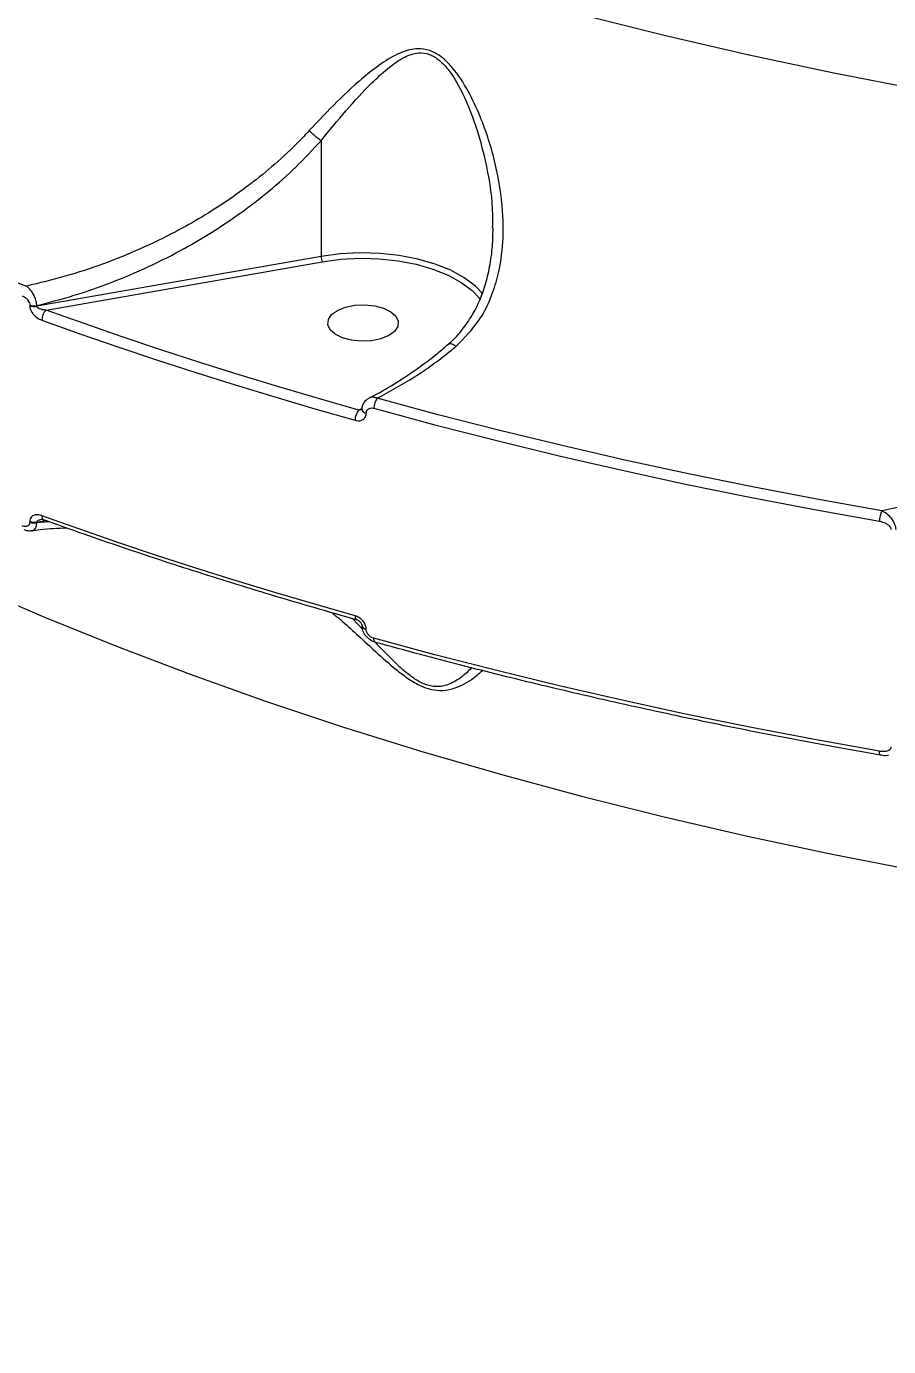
# Model space of a CAD drawing. Header units: millimetres. Extents: x -6901 to 7060, y -7557 to 6158.
# Drawn here: x 1713.3 to 1823, y -2262.1 to -2094.2 of the extents above; entities that cross this region are included whole.
import ezdxf

# ---------------------------------------------------------------- set-up
doc = ezdxf.new("R2010")
doc.units = ezdxf.units.MM
for name, color, linetype in [('DIKOM_ОБЪЕКТ', 7, 'Continuous'), ('DIKOM_РАЗМЕР_ЗОНА', 7, 'Continuous'), ('DIKOM_РАЗМЕР_ОБЪЕКТА', 7, 'Continuous')]:
    doc.layers.add(name, color=color, linetype=linetype)
doc.styles.add('style1', font='arial.ttf', dxfattribs={"width": 0.8})
doc.dimstyles.new('1-50', dxfattribs={"dimtxt": 300, "dimasz": 200, "dimexe": 100, "dimexo": 0, "dimgap": 100, "dimtad": 1, "dimtxsty": 'style1', "dimcen": 200, "dimclrd": 7, "dimclre": 7, "dimclrt": 7, "dimadec": 1, "dimazin": 2, "dimtfac": 1, "dimtmove": 0, "dimatfit": 2, "dimfxl": 0, "dimlwd": 25, "dimlwe": 18, "dimarcsym": 0})

# ---------------------------------------------------------------- blocks, each defined once
blk = doc.blocks.new('*D1')
at = {"layer": 'Defpoints', "color": 0, "transparency": 16777216}
for p in [(-4076.66, -462.32), (4983.51, -3127.59), (4983.51, -6854.07)]:
    blk.add_point(p, dxfattribs=at)
at = {"layer": 'DIKOM_РАЗМЕР_ОБЪЕКТА', "color": 7, "lineweight": 18, "transparency": 16777216}
for p, q in [((-4076.66, -462.32), (-4076.66, -6954.07)), ((4983.51, -3127.59), (4983.51, -6954.07))]:
    blk.add_line(p, q, dxfattribs=at)
at = {"layer": 'DIKOM_РАЗМЕР_ОБЪЕКТА', "color": 7, "lineweight": 25, "transparency": 16777216}
blk.add_line((-3876.66, -6854.07), (4783.51, -6854.07), dxfattribs=at)
at = {"layer": 'DIKOM_РАЗМЕР_ОБЪЕКТА', "color": 7, "transparency": 16777216}
for points in [[(-3876.66, -6820.74), (-3876.66, -6887.4), (-4076.66, -6854.07)], [(4783.51, -6820.74), (4783.51, -6887.4), (4983.51, -6854.07)]]:
    blk.add_solid(points, dxfattribs=at)
at = {"layer": 'DIKOM_РАЗМЕР_ОБЪЕКТА', "color": 7, "transparency": 16777216, "insert": (453.43, -6600.9), "char_height": 300, "attachment_point": 5, "style": 'style1'}
blk.add_mtext('9050', dxfattribs=at)
blk = doc.blocks.new('*D2')
at = {"layer": 'Defpoints', "color": 0, "transparency": 16777216}
for p in [(-1102.73, 4151.17), (-5819.23, -4492.42), (4721.24, -4492.42)]:
    blk.add_point(p, dxfattribs=at)
at = {"layer": 'DIKOM_РАЗМЕР_ОБЪЕКТА', "color": 7, "lineweight": 18, "transparency": 16777216}
for p, q in [((-1102.73, 4151.17), (-5919.23, 4151.17)), ((4721.24, -4492.42), (-5919.23, -4492.42))]:
    blk.add_line(p, q, dxfattribs=at)
at = {"layer": 'DIKOM_РАЗМЕР_ОБЪЕКТА', "color": 7, "lineweight": 25, "transparency": 16777216}
blk.add_line((-5819.23, 3951.17), (-5819.23, -4292.42), dxfattribs=at)
at = {"layer": 'DIKOM_РАЗМЕР_ОБЪЕКТА', "color": 7, "transparency": 16777216}
for points in [[(-5852.56, 3951.17), (-5785.89, 3951.17), (-5819.23, 4151.17)], [(-5852.56, -4292.42), (-5785.89, -4292.42), (-5819.23, -4492.42)]]:
    blk.add_solid(points, dxfattribs=at)
at = {"layer": 'DIKOM_РАЗМЕР_ОБЪЕКТА', "color": 7, "transparency": 16777216, "insert": (-6072.4, -170.63), "char_height": 300, "attachment_point": 5, "rotation": 90, "style": 'style1'}
blk.add_mtext('8650', dxfattribs=at)
blk = doc.blocks.new('*D3')
at = {"layer": 'Defpoints', "color": 0, "transparency": 16777216}
for p in [(-1553.27, 6158.28), (-6450.85, -6312.94), (5659.92, -6312.94)]:
    blk.add_point(p, dxfattribs=at)
at = {"layer": 'DIKOM_РАЗМЕР_ЗОНА', "color": 7, "lineweight": 18, "transparency": 16777216}
for p, q in [((-1553.27, 6158.28), (-6550.85, 6158.28)), ((5659.92, -6312.94), (-6550.85, -6312.94))]:
    blk.add_line(p, q, dxfattribs=at)
at = {"layer": 'DIKOM_РАЗМЕР_ЗОНА', "color": 7, "lineweight": 25, "transparency": 16777216}
blk.add_line((-6450.85, 5958.28), (-6450.85, -6112.94), dxfattribs=at)
at = {"layer": 'DIKOM_РАЗМЕР_ЗОНА', "color": 7, "transparency": 16777216}
for points in [[(-6484.18, 5958.28), (-6417.52, 5958.28), (-6450.85, 6158.28)], [(-6484.18, -6112.94), (-6417.52, -6112.94), (-6450.85, -6312.94)]]:
    blk.add_solid(points, dxfattribs=at)
at = {"layer": 'DIKOM_РАЗМЕР_ЗОНА', "color": 7, "transparency": 16777216, "insert": (-6704.02, -77.33), "char_height": 300, "attachment_point": 5, "rotation": 90, "style": 'style1'}
blk.add_mtext('12500', dxfattribs=at)
blk = doc.blocks.new('*D4')
at = {"layer": 'Defpoints', "color": 0, "transparency": 16777216}
for p in [(-5588.2, -1083.32), (7059.54, -2218.88), (7059.54, -7457.08)]:
    blk.add_point(p, dxfattribs=at)
at = {"layer": 'DIKOM_РАЗМЕР_ЗОНА', "color": 7, "lineweight": 18, "transparency": 16777216}
for p, q in [((-5588.2, -1083.32), (-5588.2, -7557.08)), ((7059.54, -2218.88), (7059.54, -7557.08))]:
    blk.add_line(p, q, dxfattribs=at)
at = {"layer": 'DIKOM_РАЗМЕР_ЗОНА', "color": 7, "lineweight": 25, "transparency": 16777216}
blk.add_line((-5388.2, -7457.08), (6859.54, -7457.08), dxfattribs=at)
at = {"layer": 'DIKOM_РАЗМЕР_ЗОНА', "color": 7, "transparency": 16777216}
for points in [[(-5388.2, -7423.74), (-5388.2, -7490.41), (-5588.2, -7457.08)], [(6859.54, -7423.74), (6859.54, -7490.41), (7059.54, -7457.08)]]:
    blk.add_solid(points, dxfattribs=at)
at = {"layer": 'DIKOM_РАЗМЕР_ЗОНА', "color": 7, "transparency": 16777216, "insert": (735.67, -7203.9), "char_height": 300, "attachment_point": 5, "style": 'style1'}
blk.add_mtext('12650', dxfattribs=at)

msp = doc.modelspace()

# ---------------------------------------------------------------- linework, layer by layer
at = {"layer": 'DIKOM_ОБЪЕКТ', "color": 7, "linetype": 'Continuous', "lineweight": 15}
for p, q in [((1750.829, -2108.742), (1750.829, -2123.451)), ((1750.829, -2123.451), (1714.675, -2129.793)), ((1715.87, -2130.284), (1750.991, -2124.123)), ((1713.775, -2129.637), (1713.775, -2129.726)), ((1714.675, -2129.793), (1714.675, -2129.704)), ((1756.058, -2142.797), (1755.639, -2142.981)), ((1756.052, -2142.948), (1756.052, -2142.919)), ((1756.576, -2143.401), (1756.576, -2143.373)), ((1713.775, -2157.155), (1713.775, -2157.244)), ((1714.675, -2157.222), (1715.781, -2157.028)), ((1716.3, -2157.212), (1714.675, -2157.311)), ((1714.675, -2157.311), (1714.675, -2157.222)), ((1715.54, -2156.943), (1715.531, -2156.939)), ((1756.107, -2170.827), (1754.839, -2169.508)), ((1756.052, -2170.405), (1756.052, -2170.377)), ((1756.576, -2170.858), (1756.576, -2170.83))]:
    msp.add_line(p, q, dxfattribs=at)
at = {"layer": 'DIKOM_ОБЪЕКТ', "color": 7, "linetype": 'Continuous', "lineweight": 15, "flags": 128}
for points in [[(1894.334, -2111.266), (1882.866, -2110.204), (1871.467, -2108.963), (1860.146, -2107.543), (1848.915, -2105.946), (1837.783, -2104.173), (1826.762, -2102.226), (1815.861, -2100.107), (1805.09, -2097.818), (1794.461, -2095.361), (1783.981, -2092.737), (1773.662, -2089.951), (1763.512, -2087.003), (1753.542, -2083.898), (1743.761, -2080.638), (1734.177, -2077.225), (1724.799, -2073.663), (1715.637, -2069.956), (1706.698, -2066.106)], [(1769.983, -2126.832), (1769.046, -2126.168), (1767.321, -2125.22), (1765.334, -2124.419), (1763.134, -2123.783), (1760.772, -2123.327), (1758.301, -2123.062), (1755.782, -2122.994), (1753.272, -2123.125), (1750.829, -2123.451)], [(1750.991, -2124.123), (1753.36, -2123.807), (1755.794, -2123.68), (1758.237, -2123.746), (1760.632, -2124.003), (1762.923, -2124.445), (1765.056, -2125.061), (1766.982, -2125.838), (1768.656, -2126.757), (1770.038, -2127.797), (1770.333, -2128.073)], [(1771.412, -2128.221), (1770.471, -2127.24), (1769.983, -2126.832)], [(1770.333, -2128.073), (1771.095, -2128.933), (1771.125, -2128.973)], [(1758.432, -2133.925), (1757.243, -2134.17), (1755.968, -2134.233), (1754.71, -2134.108), (1753.572, -2133.806), (1752.645, -2133.351), (1752.004, -2132.78), (1751.702, -2132.138), (1751.763, -2131.48), (1752.182, -2130.856), (1752.925, -2130.319), (1753.932, -2129.911), (1755.121, -2129.666), (1756.396, -2129.603), (1757.654, -2129.728), (1758.792, -2130.03), (1759.719, -2130.485), (1760.359, -2131.057), (1760.661, -2131.698), (1760.601, -2132.357), (1760.182, -2132.98), (1759.439, -2133.518), (1758.432, -2133.925)], [(1715.297, -2131.563), (1720.125, -2133.278), (1725, -2134.959), (1729.919, -2136.604), (1734.883, -2138.214), (1739.89, -2139.787), (1744.939, -2141.325), (1750.029, -2142.826), (1755.16, -2144.291)], [(1755.639, -2142.981), (1750.52, -2141.52), (1745.442, -2140.023), (1740.405, -2138.489), (1735.41, -2136.919), (1730.458, -2135.313), (1725.55, -2133.671), (1720.687, -2131.995), (1715.87, -2130.284)], [(1822.167, -2155.817), (1813.902, -2154.33), (1805.7, -2152.755), (1797.563, -2151.092), (1789.495, -2149.342), (1781.5, -2147.506), (1773.582, -2145.584), (1765.743, -2143.577), (1757.987, -2141.487)], [(1757.549, -2142.762), (1765.322, -2144.857), (1773.178, -2146.869), (1781.114, -2148.795), (1789.127, -2150.635), (1797.212, -2152.389), (1805.367, -2154.056), (1813.587, -2155.634), (1821.87, -2157.124)], [(1755.16, -2169.149), (1750.029, -2167.684), (1744.939, -2166.183), (1739.89, -2164.645), (1734.883, -2163.071), (1729.919, -2161.462), (1725, -2159.816), (1720.125, -2158.136), (1715.297, -2156.421)], [(1706.698, -2165.452), (1715.637, -2169.302), (1724.799, -2173.009), (1734.177, -2176.57), (1743.761, -2179.983), (1753.542, -2183.244), (1763.512, -2186.349), (1773.662, -2189.296), (1783.981, -2192.083), (1794.461, -2194.706), (1805.09, -2197.164), (1815.861, -2199.453), (1826.762, -2201.572), (1837.783, -2203.518), (1848.915, -2205.291), (1860.146, -2206.888), (1871.467, -2208.308), (1882.866, -2209.55), (1894.334, -2210.611)], [(1821.87, -2186.37), (1813.587, -2184.88), (1805.367, -2183.302), (1797.212, -2181.635), (1789.127, -2179.882), (1781.114, -2178.041), (1773.178, -2176.115), (1765.322, -2174.104), (1757.549, -2172.008)], [(1757.755, -2172.518), (1757.741, -2172.514), (1757.675, -2172.471), (1757.621, -2172.395), (1757.582, -2172.29), (1757.557, -2172.16), (1757.549, -2172.008)], [(1822.019, -2186.867), (1822, -2186.861), (1821.956, -2186.823), (1821.919, -2186.751), (1821.892, -2186.65), (1821.876, -2186.521), (1821.87, -2186.37)]]:
    msp.add_lwpolyline(points, dxfattribs=at)
at = {"layer": 'DIKOM_ОБЪЕКТ', "color": 7, "linetype": 'Continuous', "lineweight": 15}
for centre, radius, start, end in [((1867.547, -1700.537), 453.693, 240.98874, 250.13043), ((1752.239, -2123.466), 1.41, 179.37283, 207.76282), ((1714.355, -2127.923), 1.81, 251.31101, 280.1702), ((1714.355, -2128.011), 1.811, 251.32404, 280.17226), ((1717.023, -2131.569), 1.726, 131.89325, 179.80455), ((1759.633, -2142.765), 2.084, 142.15485, 179.91182), ((1757.162, -2144.28), 2.002, 139.54126, 180.30082), ((1756.631, -2142.778), 0.597, 193.90472, 264.71338), ((1756.629, -2142.812), 0.591, 192.64245, 264.94286), ((1715.811, -2156.501), 0.52, 171.1295, 237.46769), ((1824.839, -2157.11), 2.969, 154.17981, 180.26926), ((1714.355, -2155.443), 1.808, 251.30031, 280.196), ((1714.355, -2155.531), 1.808, 251.30031, 280.196), ((1755.662, -2169.242), 0.511, 169.51696, 234.87478), ((1756.628, -2170.242), 0.59, 192.49995, 264.96596), ((1756.632, -2170.263), 0.598, 194.18014, 264.68967)]:
    msp.add_arc(centre, radius, start, end, dxfattribs=at)
for points, knots in [([(1767.984, -2134.888), (1769.047, -2133.823), (1770.773, -2132.094), (1772.328, -2129.093), (1773.413, -2125.985), (1774.034, -2122.158), (1774.025, -2117.206), (1773.137, -2111.615), (1771.516, -2106.489), (1769.6, -2102.393), (1767.936, -2099.786), (1766.216, -2098.057), (1764.684, -2097.185), (1762.947, -2096.935), (1760.925, -2097.459), (1758.74, -2098.716), (1756.001, -2100.818), (1752.857, -2103.702), (1750.51, -2106.199), (1749.326, -2107.458)], [0, 0, 0, 0, 0.074258, 0.120506, 0.1678167, 0.2375794, 0.3094454, 0.4056708, 0.5047069, 0.5602498, 0.6168554, 0.6484781, 0.6753883, 0.7024599, 0.7386881, 0.7871113, 0.8368189, 0.9176547, 1, 1, 1, 1]), ([(1750.829, -2108.742), (1751.882, -2107.451), (1754.005, -2104.849), (1756.81, -2101.806), (1759.285, -2099.522), (1761.218, -2098.133), (1763.052, -2097.477), (1764.629, -2097.66), (1766.004, -2098.513), (1767.515, -2100.229), (1768.965, -2102.827), (1770.618, -2106.886), (1771.973, -2112.035), (1772.704, -2116.675), (1772.631, -2119.255), (1772.616, -2119.785)], [0, 0, 0, 0, 0.1152457, 0.2323569, 0.3000479, 0.3688632, 0.4169821, 0.4518015, 0.4865996, 0.5288313, 0.6059768, 0.6853161, 0.8228414, 0.9636323, 1, 1, 1, 1]), ([(1749.326, -2107.458), (1749.099, -2107.703), (1747.957, -2108.935), (1745.766, -2111.057), (1741.538, -2114.622), (1737.016, -2117.712), (1731.99, -2120.54), (1727.825, -2122.56), (1723.121, -2124.454), (1718.287, -2126.054), (1714.993, -2126.832), (1713.346, -2127.221)], [0, 0, 0, 0, 0.0242952, 0.1222474, 0.2202171, 0.4215155, 0.5118881, 0.6322355, 0.7525916, 0.8762957, 1, 1, 1, 1]), ([(1750.828, -2108.739), (1750.666, -2108.624), (1750.342, -2108.392), (1749.863, -2107.983), (1749.528, -2107.667), (1749.373, -2107.507), (1749.326, -2107.458)], [0, 0, 0, 0, 0.3253058, 0.6505476, 0.8925666, 1, 1, 1, 1]), ([(1714.675, -2129.704), (1716.266, -2129.292), (1719.448, -2128.467), (1724.2, -2126.796), (1728.907, -2124.802), (1733.151, -2122.645), (1737.067, -2120.342), (1740.658, -2117.936), (1744.266, -2115.15), (1747.711, -2112.109), (1749.789, -2109.862), (1750.828, -2108.739)], [0, 0, 0, 0, 0.1183261, 0.236652, 0.3581429, 0.4796268, 0.5712579, 0.6768293, 0.7823878, 0.891206, 1, 1, 1, 1]), ([(1750.828, -2108.739), (1750.828, -2108.74), (1750.829, -2108.74), (1750.829, -2108.741), (1750.829, -2108.742), (1750.829, -2108.742)], [0, 0, 0, 0, 0.2715235, 0.7005958, 1, 1, 1, 1]), ([(1766.997, -2134.606), (1767.14, -2134.491), (1767.823, -2133.945), (1768.851, -2132.742), (1770.073, -2130.997), (1771.071, -2129.006), (1771.835, -2126.814), (1772.385, -2124.412), (1772.697, -2122.055), (1772.706, -2120.473), (1772.71, -2119.784)], [0, 0, 0, 0, 0.0336477, 0.1603773, 0.2933056, 0.4316429, 0.5745672, 0.7205592, 0.8783738, 1, 1, 1, 1]), ([(1880.247, -2126.486), (1879.071, -2127.713), (1876.719, -2130.167), (1872.714, -2133.508), (1868.464, -2136.642), (1863.185, -2140.063), (1856.877, -2143.613), (1849.452, -2147.157), (1841.797, -2150.258), (1835.247, -2152.455), (1828.702, -2154.35), (1824.764, -2155.234), (1822.167, -2155.817)], [0, 0, 0, 0, 0.077602, 0.1552641, 0.2354698, 0.3156959, 0.4385183, 0.5613744, 0.6872836, 0.8131997, 0.8767619, 1, 1, 1, 1]), ([(1714.675, -2129.704), (1714.669, -2129.623), (1714.65, -2129.358), (1714.528, -2128.87), (1714.263, -2128.263), (1713.889, -2127.699), (1713.559, -2127.37), (1713.376, -2127.241), (1713.346, -2127.221)], [0, 0, 0, 0, 0.0891903, 0.2936672, 0.4896045, 0.716353, 0.9545539, 1, 1, 1, 1]), ([(1712.809, -2128.465), (1712.948, -2128.529), (1713.194, -2128.643), (1713.491, -2128.927), (1713.683, -2129.218), (1713.767, -2129.462), (1713.773, -2129.597), (1713.775, -2129.637)], [0, 0, 0, 0, 0.3025364, 0.5346876, 0.7254472, 0.9171296, 1, 1, 1, 1]), ([(1713.775, -2129.726), (1713.778, -2129.787), (1713.789, -2129.998), (1713.924, -2130.386), (1714.237, -2130.851), (1714.705, -2131.291), (1715.087, -2131.467), (1715.297, -2131.563)], [0, 0, 0, 0, 0.0795985, 0.2757171, 0.4707668, 0.7105563, 1, 1, 1, 1]), ([(1715.87, -2130.284), (1715.708, -2130.269), (1715.422, -2130.243), (1715.063, -2130.14), (1714.842, -2130.031), (1714.732, -2129.933), (1714.683, -2129.862), (1714.677, -2129.813), (1714.675, -2129.793)], [0, 0, 0, 0, 0.3509309, 0.6182345, 0.8028831, 0.8792638, 0.9492389, 1, 1, 1, 1]), ([(1756.938, -2141.445), (1757.037, -2141.398), (1758.09, -2140.904), (1760.096, -2139.719), (1762.922, -2137.868), (1765.237, -2136.15), (1766.574, -2134.983), (1767.011, -2134.602)], [0, 0, 0, 0, 0.0291573, 0.307438, 0.5861212, 0.8646543, 1, 1, 1, 1]), ([(1757.987, -2141.487), (1759.574, -2140.627), (1762.685, -2138.94), (1765.995, -2136.522), (1767.711, -2135.113), (1767.984, -2134.888)], [0, 0, 0, 0, 0.4665312, 0.9150134, 1, 1, 1, 1]), ([(1767.984, -2134.888), (1767.964, -2134.875), (1767.794, -2134.756), (1767.493, -2134.598), (1767.174, -2134.527), (1767.073, -2134.613), (1767.031, -2134.649)], [0, 0, 0, 0, 0.0464984, 0.3949372, 0.7492044, 1, 1, 1, 1]), ([(1756.066, -2142.921), (1756.062, -2142.875), (1756.038, -2142.622), (1756.196, -2142.162), (1756.519, -2141.691), (1756.833, -2141.536), (1756.949, -2141.479)], [0, 0, 0, 0, 0.0749181, 0.4172307, 0.7841991, 1, 1, 1, 1]), ([(1757.987, -2141.487), (1757.834, -2141.436), (1757.502, -2141.328), (1757.137, -2141.34), (1756.983, -2141.449), (1756.952, -2141.472)], [0, 0, 0, 0, 0.4072753, 0.8788775, 1, 1, 1, 1]), ([(1755.16, -2144.291), (1755.295, -2144.318), (1755.584, -2144.378), (1755.986, -2144.307), (1756.314, -2144.108), (1756.534, -2143.801), (1756.562, -2143.534), (1756.576, -2143.401)], [0, 0, 0, 0, 0.1890476, 0.4045275, 0.6068726, 0.8033561, 1, 1, 1, 1]), ([(1756.049, -2142.913), (1755.985, -2142.933), (1755.853, -2142.975), (1755.711, -2142.979), (1755.639, -2142.981)], [0, 0, 0, 0, 0.4848535, 1, 1, 1, 1]), ([(1756.576, -2143.373), (1756.586, -2143.282), (1756.606, -2143.101), (1756.756, -2142.892), (1756.98, -2142.754), (1757.257, -2142.704), (1757.456, -2142.744), (1757.549, -2142.762)], [0, 0, 0, 0, 0.1951315, 0.3900964, 0.5932819, 0.8110765, 1, 1, 1, 1]), ([(1715.297, -2156.421), (1715.268, -2156.411), (1715.062, -2156.339), (1714.706, -2156.282), (1714.294, -2156.35), (1714.005, -2156.53), (1713.813, -2156.795), (1713.788, -2157.035), (1713.775, -2157.155)], [0, 0, 0, 0, 0.0392657, 0.2872205, 0.4951621, 0.671015, 0.8352509, 1, 1, 1, 1]), ([(1715.537, -2156.953), (1715.487, -2156.932), (1715.357, -2156.878), (1715.243, -2156.888), (1715.244, -2156.887), (1715.244, -2156.886)], [0, 0, 0, 0, 0.3300735, 0.8494978, 1, 1, 1, 1]), ([(1823.976, -2158.178), (1823.967, -2158.069), (1823.945, -2157.831), (1823.802, -2157.407), (1823.533, -2156.926), (1823.081, -2156.394), (1822.597, -2156.021), (1822.265, -2155.864), (1822.167, -2155.817)], [0, 0, 0, 0, 0.1137284, 0.2493547, 0.4227132, 0.6134921, 0.8848192, 1, 1, 1, 1]), ([(1713.775, -2157.244), (1713.767, -2157.322), (1713.751, -2157.478), (1713.629, -2157.649), (1713.443, -2157.762), (1713.184, -2157.801), (1712.96, -2157.764), (1712.829, -2157.718), (1712.809, -2157.711)], [0, 0, 0, 0, 0.1673413, 0.3344328, 0.5091448, 0.7130162, 0.9577114, 1, 1, 1, 1]), ([(1713.982, -2158.348), (1713.97, -2158.352), (1713.772, -2158.404), (1713.442, -2158.365), (1713.156, -2158.248), (1713.05, -2158.204)], [0, 0, 0, 0, 0.0412555, 0.6437235, 1, 1, 1, 1]), ([(1713.978, -2158.334), (1714.053, -2158.327), (1714.232, -2158.309), (1714.45, -2158.105), (1714.626, -2157.775), (1714.658, -2157.467), (1714.675, -2157.311)], [0, 0, 0, 0, 0.193926, 0.4616806, 0.7280139, 1, 1, 1, 1]), ([(1718.492, -2157.99), (1717.362, -2158.036), (1715.864, -2158.095), (1714.351, -2158.305), (1713.981, -2158.356)], [0, 0, 0, 0, 0.7550738, 1, 1, 1, 1]), ([(1714.675, -2157.222), (1714.678, -2157.2), (1714.683, -2157.156), (1714.741, -2157.074), (1714.872, -2156.987), (1715.051, -2156.922), (1715.183, -2156.902), (1715.236, -2156.894)], [0, 0, 0, 0, 0.1029412, 0.2045317, 0.4539994, 0.7780371, 1, 1, 1, 1]), ([(1755.368, -2169.659), (1753.598, -2169.157), (1748.463, -2167.7), (1740.081, -2165.181), (1730.285, -2162.055), (1722.117, -2159.292), (1717.246, -2157.552), (1715.531, -2156.939)], [0, 0, 0, 0, 0.129324, 0.375044, 0.620777, 0.8665137, 1, 1, 1, 1]), ([(1821.87, -2157.124), (1822.141, -2157.191), (1822.534, -2157.288), (1822.977, -2157.572), (1823.196, -2157.794), (1823.312, -2158.004), (1823.324, -2158.126), (1823.329, -2158.18)], [0, 0, 0, 0, 0.4299637, 0.6257744, 0.7881258, 0.9052221, 1, 1, 1, 1]), ([(1752.256, -2168.77), (1752.6, -2169.053), (1754.295, -2170.447), (1756.85, -2172.884), (1759.591, -2175.349), (1761.443, -2176.823), (1762.929, -2177.802), (1764.487, -2178.481), (1766.097, -2178.721), (1767.571, -2178.469), (1768.879, -2177.926), (1770.217, -2177.117), (1770.927, -2176.487), (1771.364, -2176.101)], [0, 0, 0, 0, 0.0538711, 0.2653701, 0.3877812, 0.4497721, 0.5135662, 0.5732544, 0.6330811, 0.7133804, 0.7930969, 0.8729867, 1, 1, 1, 1]), ([(1756.576, -2170.83), (1756.573, -2170.765), (1756.562, -2170.55), (1756.426, -2170.157), (1756.108, -2169.709), (1755.664, -2169.337), (1755.328, -2169.211), (1755.16, -2169.149)], [0, 0, 0, 0, 0.0931393, 0.3039015, 0.5302242, 0.765204, 1, 1, 1, 1]), ([(1756.05, -2170.371), (1756.051, -2170.364), (1756.051, -2170.346), (1756.032, -2170.261), (1755.98, -2170.144), (1755.887, -2170.006), (1755.749, -2169.863), (1755.578, -2169.742), (1755.437, -2169.675), (1755.379, -2169.664), (1755.37, -2169.662)], [0, 0, 0, 0, 0.0920801, 0.2055748, 0.3188963, 0.4536456, 0.6001457, 0.7735464, 0.9657947, 1, 1, 1, 1]), ([(1757.758, -2172.504), (1757.7, -2172.492), (1757.399, -2172.429), (1756.877, -2172.101), (1756.351, -2171.516), (1756.07, -2170.902), (1756.077, -2170.537), (1756.08, -2170.407)], [0, 0, 0, 0, 0.0618105, 0.3256509, 0.6140159, 0.8635288, 1, 1, 1, 1]), ([(1757.549, -2172.008), (1757.434, -2171.966), (1757.205, -2171.88), (1756.901, -2171.627), (1756.681, -2171.32), (1756.586, -2171.049), (1756.579, -2170.902), (1756.576, -2170.858)], [0, 0, 0, 0, 0.2336413, 0.467267, 0.6955021, 0.9086241, 1, 1, 1, 1]), ([(1769.964, -2175.741), (1769.946, -2175.763), (1769.613, -2176.175), (1768.752, -2176.957), (1767.374, -2177.809), (1765.904, -2178.232), (1764.45, -2178.065), (1763.083, -2177.426), (1761.825, -2176.516), (1760.993, -2175.777), (1759.75, -2174.615), (1758.746, -2173.573), (1757.869, -2172.661), (1757.708, -2172.493)], [0, 0, 0, 0, 0.0092018, 0.1692749, 0.3279674, 0.4403976, 0.5214298, 0.6022732, 0.6841858, 0.7666289, 0.7801148, 0.9593996, 1, 1, 1, 1]), ([(1822.019, -2186.867), (1820.107, -2186.53), (1814.562, -2185.552), (1805.464, -2183.816), (1794.769, -2181.611), (1784.196, -2179.253), (1773.753, -2176.745), (1764.951, -2174.486), (1759.657, -2173.038), (1757.755, -2172.518)], [0, 0, 0, 0, 0.086465, 0.250743, 0.4150267, 0.5793147, 0.7436043, 0.9078982, 1, 1, 1, 1]), ([(1823.329, -2185.818), (1823.32, -2185.884), (1823.303, -2186.018), (1823.156, -2186.195), (1822.875, -2186.353), (1822.425, -2186.434), (1822.061, -2186.392), (1821.87, -2186.37)], [0, 0, 0, 0, 0.1206607, 0.2406769, 0.4168989, 0.6949857, 1, 1, 1, 1]), ([(1823.026, -2186.886), (1822.981, -2186.895), (1822.683, -2186.959), (1822.334, -2186.948), (1822.048, -2186.865), (1822.019, -2186.857)], [0, 0, 0, 0, 0.1377568, 0.911982, 1, 1, 1, 1])]:
    msp.add_open_spline(points, degree=3, knots=knots, dxfattribs=at)

# ---------------------------------------------------------------- dimensions: what is measured, and where the dimension line sits
at = {"layer": 'DIKOM_РАЗМЕР_ЗОНА'}
dim = msp.add_linear_dim(base=(-6450.85, -6312.937), p1=(-1553.272, 6158.285), p2=(5659.925, -6312.937), angle=90, text='12500', dimstyle='1-50', dxfattribs=at)
dim.commit()
dim.dimension.update_dxf_attribs({"geometry": '*D3', "text_midpoint": (-6450.85, -77.326), "dimtype": 160})
dim = msp.add_linear_dim(base=(7059.538, -7457.077), p1=(-5588.199, -1083.325), p2=(7059.538, -2218.883), text='12650', dimstyle='1-50', dxfattribs=at)
dim.commit()
dim.dimension.update_dxf_attribs({"geometry": '*D4', "text_midpoint": (735.669, -7457.077), "dimtype": 160})
at = {"layer": 'DIKOM_РАЗМЕР_ОБЪЕКТА'}
dim = msp.add_linear_dim(base=(-5819.225, -4492.425), p1=(-1102.732, 4151.169), p2=(4721.24, -4492.425), angle=90, text='8650', dimstyle='1-50', dxfattribs=at)
dim.commit()
dim.dimension.update_dxf_attribs({"geometry": '*D2', "text_midpoint": (-5819.225, -170.628), "dimtype": 160})
dim = msp.add_linear_dim(base=(4983.514, -6854.07), p1=(-4076.663, -462.325), p2=(4983.514, -3127.595), text='9050', dimstyle='1-50', dxfattribs=at)
dim.commit()
dim.dimension.update_dxf_attribs({"geometry": '*D1', "text_midpoint": (453.425, -6854.07), "dimtype": 160})

doc.saveas('drawing.dxf')
